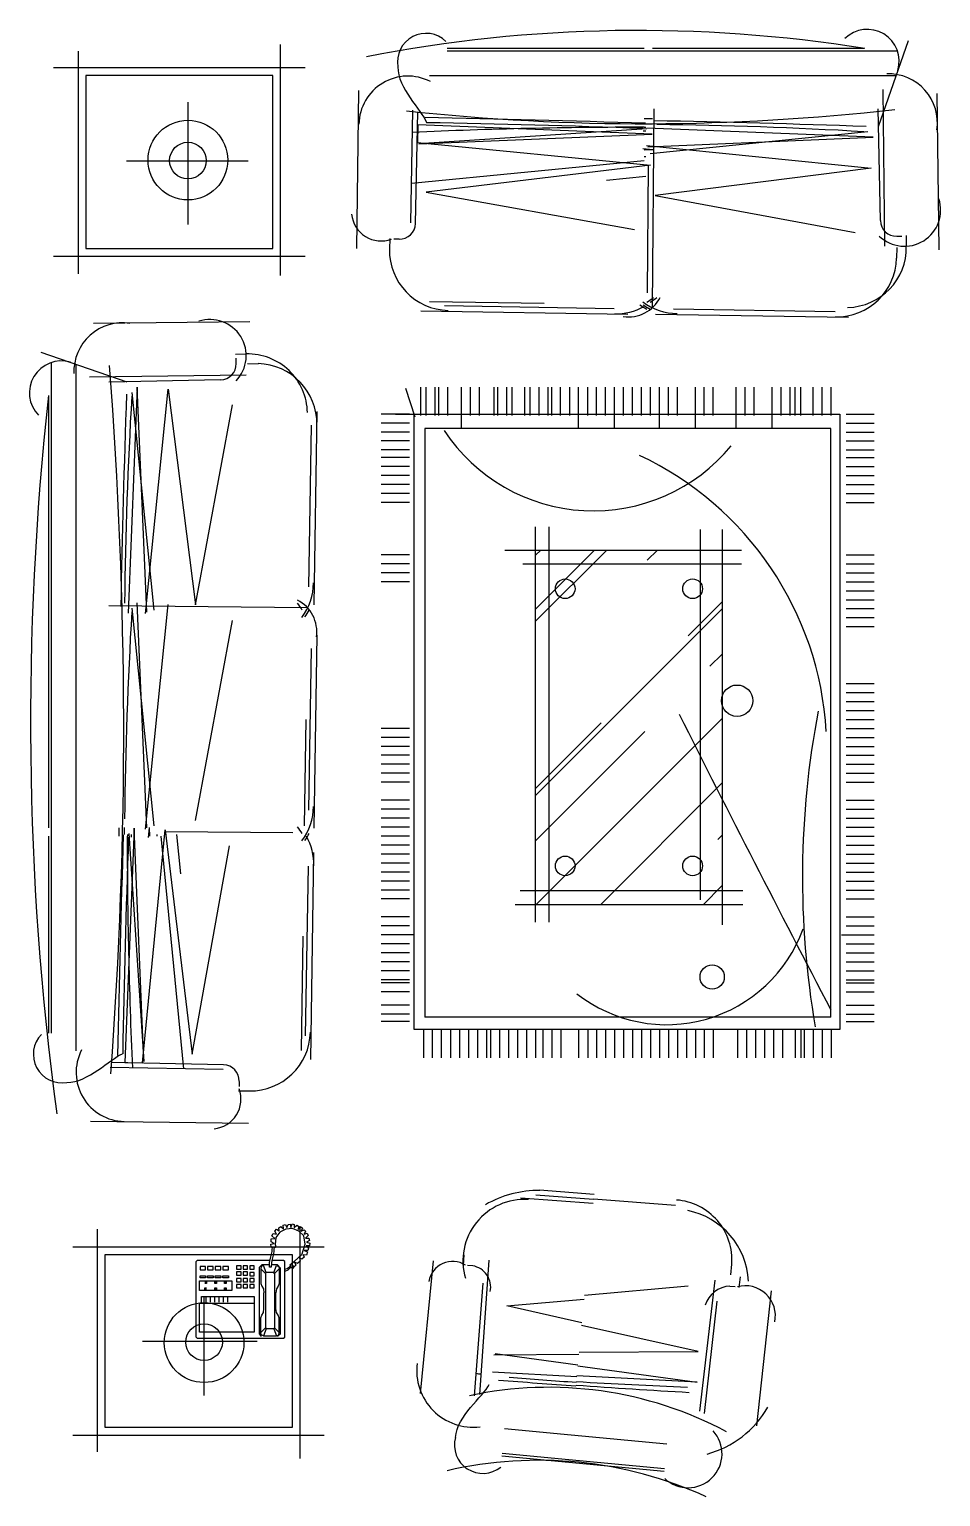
# Model space of a CAD drawing. Header units: millimetres. Extents: x 356 to 23963, y 1202 to 21076.
# Drawn here: x 16585 to 18968, y 17014 to 20850 of the extents above; entities that cross this region are included whole.
import ezdxf

# ---------------------------------------------------------------- set-up
doc = ezdxf.new("R2010")
doc.units = ezdxf.units.MM

msp = doc.modelspace()

# ---------------------------------------------------------------- hatches: boundary and pattern name
h = msp.add_hatch()
h.set_pattern_fill('AR-RROOF', color=0, scale=12.672, angle=765, style=0)
h.set_pattern_definition([(45, (-40653.75, 3528.38), (273.1147, 728.306), [4828.032, -643.738, 1609.344, -321.869]), (45, (-40464.85, 3944.9), (-530.2978, 75.1066), [965.606, -106.217, 1931.213, -241.402]), (45, (-40733.4, 3835.64), (1031.0081, 1335.9862), [2574.9504, -450.616, 1287.475, -321.869])])
h.paths.add_polyline_path([(18396.7, 19489.2), (17908.7, 19489.2), (17908.7, 18561.9), (18396.7, 18561.9)])

# ---------------------------------------------------------------- linework, layer by layer
at = {"color": 0}
for p, q in [((16713.3, 20792.9), (16713.3, 20210.9)), ((17242.2, 20206.5), (17242.2, 20810.6)), ((18192.4, 20800.3), (17677.2, 20800.3)), ((18855.1, 20793.1), (17677.2, 20793.1)), ((18766.5, 20800.3), (18214.8, 20800.3)), ((18882.5, 20820.2), (18804.6, 20595.3)), ((17306.2, 20749.7), (16648.3, 20749.7)), ((16733.3, 20729.7), (16733.3, 20277.4)), ((17222.2, 20729.7), (16733.3, 20729.7)), ((17222.2, 20277.4), (17222.2, 20729.7)), ((18850.8, 20728.5), (17631.2, 20728.5)), ((17441.6, 20277.1), (17446.8, 20690.6)), ((18822.1, 20283.3), (18817.1, 20693.1)), ((18957.8, 20682.3), (18963, 20273.6)), ((16999.9, 20660.4), (16999.9, 20340.3)), ((17582.5, 20344.1), (17587.6, 20639.4)), ((18214, 20122.9), (18218.8, 20642.7)), ((18810.1, 20350.7), (18804, 20642.7)), ((17594.6, 20342.8), (17600.6, 20634.9)), ((17601, 20600.5), (17600.2, 20554.8)), ((18213.7, 20576.3), (17601, 20600.5)), ((18214.8, 20616), (18192.4, 20616)), ((18199.9, 20590.6), (17603.7, 20551.2)), ((17603.7, 20551.2), (18213.7, 20576.3)), ((18197, 20584.2), (18190.1, 20584.5)), ((18791, 20568.1), (18199.9, 20592.3)), ((18202.5, 20543), (18791, 20568.1)), ((18777.1, 20582.4), (18208.1, 20525.3)), ((17600.2, 20554.8), (18208.8, 20495.5)), ((18189.3, 20538.8), (18215.3, 20536.1)), ((18192.8, 20535.2), (18215.3, 20536.1)), ((18199.1, 20546.6), (18786.1, 20487.3)), ((17157, 20505.9), (16839.3, 20505.9)), ((18192.4, 20506.4), (17584.3, 20447.5)), ((18208.8, 20495.5), (17622.6, 20424.3)), ((18197, 20517.3), (18192.4, 20516.9)), ((18201.1, 20161.4), (18204, 20494)), ((18786.1, 20487.3), (18221.5, 20416.1)), ((18197, 20465.7), (18094, 20455.4)), ((17622.6, 20424.3), (18167.2, 20327.4)), ((18221.5, 20416.1), (18744.5, 20319.2)), ((17527.3, 20303.4), (17526.7, 20275.5)), ((17551.7, 20301.7), (17538.1, 20302)), ((18852.9, 20309.5), (18866.5, 20309.8)), ((18877.3, 20311.2), (18877.9, 20283.3)), ((16648.3, 20257.4), (17306.2, 20257.4)), ((16733.3, 20277.4), (17222.2, 20277.4)), ((18852.8, 20280.2), (18852.3, 20252.2)), ((17631.8, 20139.3), (17931.5, 20134.5)), ((17608.4, 20114.1), (18149.8, 20106.2)), ((17670.4, 20128.1), (18114.4, 20120.8)), ((18222.3, 20105.8), (18727.1, 20098)), ((18269.2, 20119.9), (18691.6, 20112.6)), ((16753.4, 20081.9), (17162.1, 20087)), ((16615.5, 20006.6), (16840.4, 19928.6)), ((17124.4, 20001.4), (17152.4, 20001.9)), ((17126.2, 19977), (17125.9, 19990.5)), ((16642.6, 19979.1), (16642.6, 18225.8)), ((16707.2, 19974.8), (16707.2, 18179.7)), ((17155.5, 19976.9), (17183.5, 19976.3)), ((17152.4, 19946.1), (16742.6, 19941.1)), ((17085, 19934.1), (16793, 19928.1)), ((16867.6, 19915), (16843.4, 19323.9)), ((16892.7, 19326.6), (16867.6, 19915)), ((16889.1, 19323.1), (16948.4, 19910.1)), ((16948.4, 19910.1), (17019.6, 19345.5)), ((17594.1, 19836.8), (17569.3, 19911.1)), ((17608.8, 19840.8), (17608.8, 19914.7)), ((17622.6, 19840.8), (17622.6, 19914.7)), ((17646.1, 19840.8), (17646.1, 19914.7)), ((17655.8, 19840.8), (17655.8, 19914.7)), ((17679.2, 19840.8), (17679.2, 19914.7)), ((17714.9, 19807), (17714.9, 19914.7)), ((17738.4, 19840.8), (17738.4, 19914.7)), ((17761.9, 19840.8), (17761.9, 19914.7)), ((17800.8, 19840.8), (17800.8, 19914.7)), ((17810.5, 19840.8), (17810.5, 19914.7)), ((17834, 19840.8), (17834, 19914.7)), ((17847.8, 19840.8), (17847.8, 19914.7)), ((17880.9, 19840.8), (17880.9, 19914.7)), ((17894.7, 19840.8), (17894.7, 19914.7)), ((17918.2, 19840.8), (17918.2, 19914.7)), ((17941.7, 19840.8), (17941.7, 19914.7)), ((17951.3, 19840.8), (17951.3, 19914.7)), ((17974.3, 19840.8), (17974.3, 19914.7)), ((17998.3, 19840.8), (17998.3, 19914.7)), ((18021.3, 19807), (18021.3, 19914.7)), ((18045.2, 19840.8), (18045.2, 19914.7)), ((18068.2, 19840.8), (18068.2, 19914.7)), ((18091.7, 19840.8), (18091.7, 19914.7)), ((18115.2, 19807), (18115.2, 19914.7)), ((18138.6, 19840.8), (18138.6, 19914.7)), ((18162.1, 19840.8), (18162.1, 19914.7)), ((18185.6, 19840.8), (18185.6, 19914.7)), ((18209.1, 19840.8), (18209.1, 19914.7)), ((18232.5, 19807), (18232.5, 19914.7)), ((18256, 19840.8), (18256, 19914.7)), ((18279.5, 19840.8), (18279.5, 19914.7)), ((18326.4, 19807), (18326.4, 19914.7)), ((18349.9, 19840.8), (18349.9, 19914.7)), ((18373.4, 19840.8), (18373.4, 19914.7)), ((18433.3, 19807), (18433.3, 19914.7)), ((18456.8, 19840.8), (18456.8, 19914.7)), ((18480.3, 19840.8), (18480.3, 19914.7)), ((18527.2, 19807), (18527.2, 19914.7)), ((18550.7, 19840.8), (18550.7, 19914.7)), ((18574.2, 19840.8), (18574.2, 19914.7)), ((18587.4, 19840.8), (18587.4, 19914.7)), ((18601.9, 19840.8), (18601.9, 19914.7)), ((18634.3, 19840.8), (18634.3, 19914.7)), ((18657.8, 19840.8), (18657.8, 19914.7)), ((18681.3, 19840.8), (18681.3, 19914.7)), ((16635.4, 19890.5), (16635.4, 18763.3)), ((16853.3, 19901.2), (16910.4, 19332.1)), ((17019.6, 19345.5), (17116.5, 19868.5)), ((17329.9, 19346.3), (17337.7, 19851.1)), ((17579.4, 19844.6), (17505.5, 19844.6)), ((17542.5, 19844.6), (18704, 19844.5)), ((17591.5, 18235.5), (17591.5, 19844.5)), ((18704, 19844.5), (18704, 18235.5)), ((18720.4, 19844.6), (18794.3, 19844.6)), ((17315.8, 19393.3), (17323.1, 19815.7)), ((17579.4, 19821.1), (17505.5, 19821.1)), ((17579.4, 19797.7), (17505.5, 19797.7)), ((17619, 19807), (17619, 18268.4)), ((18680.8, 19807), (17619, 19807)), ((18680.8, 18268.4), (18680.8, 19807)), ((18720.4, 19821.1), (18794.3, 19821.1)), ((18720.4, 19797.7), (18794.3, 19797.7)), ((17579.4, 19774.2), (17505.5, 19774.2)), ((18720.4, 19774.2), (18794.3, 19774.2)), ((17579.4, 19750.7), (17505.5, 19750.7)), ((17579.4, 19730.7), (17505.5, 19730.7)), ((18720.4, 19750.7), (18794.3, 19750.7)), ((18720.4, 19730.7), (18794.3, 19730.7)), ((17579.4, 19707.3), (17505.5, 19707.3)), ((17579.4, 19683.8), (17505.5, 19683.8)), ((18720.4, 19707.3), (18794.3, 19707.3)), ((18720.4, 19683.8), (18794.3, 19683.8)), ((17579.4, 19660.3), (17505.5, 19660.3)), ((18720.4, 19660.3), (18794.3, 19660.3)), ((17579.4, 19636.8), (17505.5, 19636.8)), ((17579.4, 19613.4), (17505.5, 19613.4)), ((18720.4, 19636.8), (18794.3, 19636.8)), ((18720.4, 19613.4), (18794.3, 19613.4)), ((17908.7, 18516.3), (17908.7, 19549.9)), ((17944.7, 18516.3), (17944.7, 19549.9)), ((18339, 19542.7), (18339, 18574.3)), ((18396.7, 19542.7), (18396.7, 18509.1)), ((17828.6, 19489.2), (18447.5, 19489.2)), ((17579.4, 19476.8), (17505.5, 19476.8)), ((17579.4, 19453.3), (17505.5, 19453.3)), ((17875.5, 19453.2), (18447.5, 19453.2)), ((18720.4, 19476.8), (18794.3, 19476.8)), ((18720.4, 19453.3), (18794.3, 19453.3)), ((17579.4, 19429.8), (17505.5, 19429.8)), ((18720.4, 19429.8), (18794.3, 19429.8)), ((17579.4, 19406.4), (17505.5, 19406.4)), ((18720.4, 19406.4), (18794.3, 19406.4)), ((18720.4, 19382.9), (18794.3, 19382.9)), ((17312.8, 19338), (16793, 19342.9)), ((16853.3, 19337.4), (16910.4, 18768.4)), ((16892.7, 18762.8), (16867.6, 19351.3)), ((16889.1, 18759.4), (16948.4, 19346.4)), ((18720.4, 19359.4), (18794.3, 19359.4)), ((18720.4, 19335.9), (18794.3, 19335.9)), ((17019.6, 18781.8), (17116.5, 19304.7)), ((18720.4, 19312.5), (18794.3, 19312.5)), ((17329.9, 18762.1), (17337.7, 19266.9)), ((18720.4, 19289), (18794.3, 19289)), ((17315.8, 18809), (17323.1, 19231.4)), ((18720.4, 19140.3), (18794.3, 19140.3)), ((18720.4, 19116.8), (18794.3, 19116.8)), ((18720.4, 19093.3), (18794.3, 19093.3)), ((18720.4, 19069.8), (18794.3, 19069.8)), ((17304.6, 18768.1), (17309.4, 19046.2)), ((18720.4, 19046.4), (18794.3, 19046.4)), ((17579.4, 19022.9), (17505.5, 19022.9)), ((17579.4, 18999.4), (17505.5, 18999.4)), ((18720.4, 19022.9), (18794.3, 19022.9)), ((18720.4, 18999.4), (18794.3, 18999.4)), ((17579.4, 18975.9), (17505.5, 18975.9)), ((17579.4, 18952.5), (17505.5, 18952.5)), ((18720.4, 18975.9), (18794.3, 18975.9)), ((18720.4, 18952.5), (18794.3, 18952.5)), ((17579.4, 18929), (17505.5, 18929)), ((18720.4, 18929), (18794.3, 18929)), ((17579.4, 18905.5), (17505.5, 18905.5)), ((17579.4, 18882), (17505.5, 18882)), ((18720.4, 18905.5), (18794.3, 18905.5)), ((18720.4, 18882), (18794.3, 18882)), ((17579.4, 18835.1), (17505.5, 18835.1)), ((18720.4, 18835.1), (18794.3, 18835.1)), ((17579.4, 18811.6), (17505.5, 18811.6)), ((18720.4, 18811.6), (18794.3, 18811.6)), ((16819.7, 18763.3), (16819.7, 18740.9)), ((16859.4, 18762.3), (16835.2, 18149.5)), ((16884.5, 18152.2), (16859.4, 18762.3)), ((16896.9, 18737.9), (16899.6, 18763.8)), ((16900.5, 18741.3), (16899.6, 18763.8)), ((17579.4, 18788.1), (17505.5, 18788.1)), ((17579.4, 18764.7), (17505.5, 18764.7)), ((18720.4, 18788.1), (18794.3, 18788.1)), ((18720.4, 18764.7), (18794.3, 18764.7)), ((16635.4, 18740.9), (16635.4, 18225.8)), ((16845.1, 18748.4), (16884.5, 18152.2)), ((16851.5, 18745.5), (16851.2, 18738.7)), ((16880.9, 18148.7), (16940.2, 18757.4)), ((16918.3, 18745.5), (16918.8, 18740.9)), ((16929.3, 18740.9), (16988.1, 18132.8)), ((16940.2, 18757.4), (17011.4, 18171.1)), ((17274.3, 18749.6), (16941.7, 18752.6)), ((16970, 18745.5), (16980.3, 18642.5)), ((17579.4, 18741.2), (17505.5, 18741.2)), ((18720.4, 18741.2), (18794.3, 18741.2)), ((17011.4, 18171.1), (17108.3, 18715.8)), ((17321.6, 18156.9), (17329.4, 18698.4)), ((17579.4, 18717.7), (17505.5, 18717.7)), ((17579.4, 18694.2), (17505.5, 18694.2)), ((18720.4, 18717.7), (18794.3, 18717.7)), ((18720.4, 18694.2), (18794.3, 18694.2)), ((17307.6, 18218.9), (17314.8, 18662.9)), ((17579.4, 18670.8), (17505.5, 18670.8)), ((17579.4, 18647.3), (17505.5, 18647.3)), ((18720.4, 18670.8), (18794.3, 18670.8)), ((18720.4, 18647.3), (18794.3, 18647.3)), ((17579.4, 18623.8), (17505.5, 18623.8)), ((18720.4, 18623.8), (18794.3, 18623.8)), ((17579.4, 18600.3), (17505.5, 18600.3)), ((17579.4, 18576.9), (17505.5, 18576.9)), ((18450.8, 18597.9), (17868.3, 18597.9)), ((18720.4, 18600.3), (18794.3, 18600.3)), ((18720.4, 18576.9), (18794.3, 18576.9)), ((17579.4, 18529.9), (17505.5, 18529.9)), ((18450.8, 18561.9), (17855.5, 18561.9)), ((18720.4, 18529.9), (18794.3, 18529.9)), ((17579.4, 18506.4), (17505.5, 18506.4)), ((18720.4, 18506.4), (18794.3, 18506.4)), ((17296.4, 18180.4), (17301.2, 18480.1)), ((17591.5, 18483), (17505.5, 18483)), ((17579.4, 18459.5), (17505.5, 18459.5)), ((18708.3, 18483), (18794.3, 18483)), ((18720.4, 18459.5), (18794.3, 18459.5)), ((17579.4, 18436), (17505.5, 18436)), ((17579.4, 18412.5), (17505.5, 18412.5)), ((18720.4, 18436), (18794.3, 18436)), ((18720.4, 18412.5), (18794.3, 18412.5)), ((17579.4, 18389.1), (17505.5, 18389.1)), ((18720.4, 18389.1), (18794.3, 18389.1)), ((17579.4, 18365.6), (17505.5, 18365.6)), ((17579.4, 18357.8), (17505.5, 18357.8)), ((18720.4, 18365.6), (18794.3, 18365.6)), ((18720.4, 18357.8), (18794.3, 18357.8)), ((17579.4, 18334.4), (17505.5, 18334.4)), ((17579.4, 18299.2), (17505.5, 18299.2)), ((18720.4, 18334.4), (18794.3, 18334.4)), ((18720.4, 18299.2), (18794.3, 18299.2)), ((17579.4, 18275.7), (17505.5, 18275.7)), ((18680.8, 18268.4), (17619, 18268.4)), ((18720.4, 18275.7), (18794.3, 18275.7)), ((17579.4, 18256.7), (17505.5, 18256.7)), ((18704, 18235.5), (17591.5, 18235.5)), ((17615.4, 18235.2), (17615.4, 18161.3)), ((17638.4, 18235.2), (17638.4, 18161.3)), ((17661.9, 18235.2), (17661.9, 18161.3)), ((17686.2, 18235.2), (17686.2, 18161.3)), ((17710.2, 18235.2), (17710.2, 18161.3)), ((17733.1, 18235.2), (17733.1, 18161.3)), ((17756.6, 18235.2), (17756.6, 18161.3)), ((17780.1, 18235.2), (17780.1, 18161.3)), ((17791.3, 18235.2), (17791.3, 18161.3)), ((17814.8, 18235.2), (17814.8, 18161.3)), ((17838.3, 18235.2), (17838.3, 18161.3)), ((17861.7, 18235.2), (17861.7, 18161.3)), ((17885.2, 18235.2), (17885.2, 18161.3)), ((17908.7, 18235.2), (17908.7, 18161.3)), ((17927.4, 18235.2), (17927.4, 18161.3)), ((17950.9, 18235.2), (17950.9, 18161.3)), ((17974.4, 18235.2), (17974.4, 18161.3)), ((18021.3, 18235.2), (18021.3, 18161.3)), ((18045.2, 18235.2), (18045.2, 18161.3)), ((18068.2, 18235.2), (18068.2, 18161.3)), ((18091.7, 18235.2), (18091.7, 18161.3)), ((18115.2, 18235.2), (18115.2, 18161.3)), ((18138.6, 18235.2), (18138.6, 18161.3)), ((18162.1, 18235.2), (18162.1, 18161.3)), ((18185.6, 18235.2), (18185.6, 18161.3)), ((18209.1, 18235.2), (18209.1, 18161.3)), ((18232.5, 18235.2), (18232.5, 18161.3)), ((18256, 18235.2), (18256, 18161.3)), ((18279.5, 18235.2), (18279.5, 18161.3)), ((18303, 18235.2), (18303, 18161.3)), ((18326.4, 18235.2), (18326.4, 18161.3)), ((18349.9, 18235.2), (18349.9, 18161.3)), ((18373.4, 18235.2), (18373.4, 18161.3)), ((18436.7, 18235.2), (18436.7, 18161.3)), ((18460.2, 18235.2), (18460.2, 18161.3)), ((18483.6, 18235.2), (18483.6, 18161.3)), ((18507.1, 18235.2), (18507.1, 18161.3)), ((18530.6, 18235.2), (18530.6, 18161.3)), ((18554.1, 18235.2), (18554.1, 18161.3)), ((18587.4, 18235.2), (18587.4, 18161.3)), ((18601.9, 18235.2), (18601.9, 18161.3)), ((18610.9, 18235.2), (18610.9, 18161.3)), ((18634.3, 18235.2), (18634.3, 18161.3)), ((18657.8, 18235.2), (18657.8, 18161.3)), ((18681.3, 18235.2), (18681.3, 18161.3)), ((18720.4, 18256.7), (18794.3, 18256.7)), ((17092.9, 18143.1), (16800.8, 18149.1)), ((16835.2, 18149.5), (16880.9, 18148.7)), ((17091.6, 18131), (16796.3, 18136.1)), ((17132.3, 18075.8), (17160.2, 18075.3)), ((17134, 18100.2), (17133.7, 18086.7)), ((17158.6, 17990.2), (16745.1, 17995.3)), ((17909.1, 17803.5), (18060.4, 17791.8)), ((17919.2, 17816.6), (18061.7, 17805.6)), ((17869.7, 17795.9), (18059.4, 17781.3)), ((18060.5, 17792.8), (18274.8, 17776.2)), ((17248.7, 17724.2), (17254.8, 17726)), ((17249.6, 17714.7), (17248.7, 17724.2)), ((17254.8, 17726), (17258.6, 17718.2)), ((17258.6, 17718.2), (17262, 17726)), ((17262, 17726), (17266.9, 17726.6)), ((17266.9, 17726.6), (17269, 17718.2)), ((17269, 17718.2), (17272.1, 17727.4)), ((17272.1, 17727.4), (17277.6, 17726)), ((17277.6, 17726), (17277.9, 17718.2)), ((17277.9, 17718.2), (17284.6, 17724)), ((17284.6, 17724), (17289.2, 17721.6)), ((16763.6, 17131.9), (16763.6, 17713.9)), ((17217.2, 17680.8), (17217.8, 17688.7)), ((17217.8, 17688.7), (17227, 17689.5)), ((17218.9, 17695.9), (17222.7, 17702.5)), ((17227, 17689.5), (17218.9, 17695.9)), ((17222.7, 17702.5), (17231.4, 17700.8)), ((17227.3, 17708.9), (17231.7, 17714.1)), ((17231.4, 17700.8), (17227.3, 17708.9)), ((17229.6, 17692.1), (17228.2, 17673.9)), ((17240.6, 17706), (17229.6, 17692.1)), ((17231.7, 17714.1), (17238.3, 17709.2)), ((17237.2, 17717), (17242.7, 17720.5)), ((17238.3, 17709.2), (17237.2, 17717)), ((17256, 17714.1), (17240.6, 17706)), ((17242.7, 17720.5), (17249.6, 17714.7)), ((17273.3, 17715.6), (17256, 17714.1)), ((17290.1, 17708.3), (17273.3, 17715.6)), ((17289.2, 17721.6), (17288.3, 17713)), ((17288.3, 17713), (17294.4, 17720.5)), ((17302.8, 17695.9), (17290.1, 17708.3)), ((17292.5, 17718.3), (17292.5, 17114.2)), ((17294.4, 17720.5), (17299, 17716.4)), ((17299, 17716.4), (17295.6, 17708.6)), ((17295.6, 17708.6), (17303.7, 17712.1)), ((17306.8, 17674.2), (17302.8, 17695.9)), ((17307.4, 17708.6), (17303.4, 17700.8)), ((17303.4, 17700.8), (17311.8, 17703.4)), ((17303.7, 17712.1), (17307.4, 17708.6)), ((17314.1, 17697.6), (17307.1, 17689.8)), ((17307.1, 17689.8), (17316.1, 17690.1)), ((17317.3, 17684.3), (17309.7, 17680)), ((17311.8, 17703.4), (17314.1, 17697.6)), ((17316.1, 17690.1), (17317.3, 17684.3)), ((16698.6, 17667.4), (17356.5, 17667.4)), ((16783.6, 17647.4), (17272.5, 17647.4)), ((16783.6, 17195.1), (16783.6, 17647.4)), ((17216.6, 17641.5), (17220.1, 17655.1)), ((17216.9, 17674.5), (17225.3, 17675.9)), ((17217.5, 17667.5), (17216.9, 17674.5)), ((17225.3, 17675.9), (17217.2, 17680.8)), ((17220.7, 17664.4), (17217.5, 17667.5)), ((17219.8, 17662.6), (17220.7, 17664.4)), ((17220.1, 17655.1), (17219.8, 17662.6)), ((17223.6, 17649), (17220.1, 17635.4)), ((17224.4, 17656), (17223.6, 17649)), ((17229.4, 17667.2), (17224.2, 17663.5)), ((17224.2, 17663.5), (17224.4, 17656)), ((17228.2, 17673.9), (17229.4, 17667.2)), ((17272.5, 17647.4), (17272.5, 17195.1)), ((17278.2, 17630.4), (17297, 17646.5)), ((17297.3, 17647), (17306.8, 17674.2)), ((17301.3, 17647), (17303.6, 17640.7)), ((17310, 17646.1), (17301.4, 17647)), ((17304.2, 17658), (17312.6, 17654.8)), ((17313.5, 17657.7), (17304.2, 17658)), ((17309.4, 17670.1), (17315.5, 17664.4)), ((17317.3, 17670.1), (17309.4, 17670.1)), ((17309.7, 17680), (17318.7, 17677.4)), ((17312.6, 17654.8), (17310, 17646.1)), ((17315.5, 17664.4), (17313.5, 17657.7)), ((17318.7, 17677.4), (17317.3, 17670.1)), ((17720.1, 17618.6), (17722.1, 17646.5)), ((17021.5, 17629), (17024.4, 17631.9)), ((17021.5, 17431.8), (17021.5, 17629)), ((17214.3, 17631.9), (17024.4, 17631.9)), ((17045.8, 17616.1), (17031.5, 17616.1)), ((17031.5, 17616.1), (17031.5, 17607.6)), ((17031.5, 17607.6), (17045.8, 17607.6)), ((17045.8, 17607.6), (17045.8, 17616.1)), ((17065.8, 17616.1), (17051.5, 17616.1)), ((17051.5, 17616.1), (17051.5, 17607.6)), ((17051.5, 17607.6), (17065.8, 17607.6)), ((17065.8, 17607.6), (17065.8, 17616.1)), ((17085.8, 17616.1), (17071.5, 17616.1)), ((17071.5, 17616.1), (17071.5, 17607.6)), ((17071.5, 17607.6), (17085.8, 17607.6)), ((17085.8, 17607.6), (17085.8, 17616.1)), ((17091.5, 17616.1), (17091.5, 17607.6)), ((17105.8, 17616.1), (17091.5, 17616.1)), ((17091.5, 17607.6), (17105.8, 17607.6)), ((17105.8, 17607.6), (17105.8, 17616.1)), ((17127.2, 17617.6), (17127.2, 17609)), ((17138.7, 17617.6), (17127.2, 17617.6)), ((17127.2, 17609), (17138.7, 17609)), ((17138.7, 17609), (17138.7, 17617.6)), ((17144.4, 17617.6), (17144.4, 17609)), ((17155.8, 17617.6), (17144.4, 17617.6)), ((17144.4, 17609), (17155.8, 17609)), ((17155.8, 17609), (17155.8, 17617.6)), ((17173, 17617.6), (17161.5, 17617.6)), ((17161.5, 17617.6), (17161.5, 17609)), ((17161.5, 17609), (17173, 17609)), ((17173, 17609), (17173, 17617.6)), ((17193, 17620.4), (17185.8, 17613.3)), ((17185.8, 17613.3), (17185.8, 17440.4)), ((17191.5, 17616.1), (17190.1, 17610.4)), ((17190.1, 17610.4), (17190.1, 17571.8)), ((17190.1, 17610.4), (17203, 17597.6)), ((17197.2, 17619), (17191.5, 17616.1)), ((17213.1, 17620.4), (17193, 17620.4)), ((17204.4, 17600.4), (17197.2, 17619)), ((17213, 17614.7), (17213.2, 17627)), ((17217.3, 17614.7), (17213, 17614.7)), ((17213.2, 17627), (17216.6, 17641.5)), ((17218.1, 17626.2), (17217.3, 17614.7)), ((17234.4, 17620.4), (17217.7, 17620.4)), ((17220.1, 17635.4), (17218.1, 17626.2)), ((17250.1, 17631.9), (17219.3, 17631.9)), ((17224.4, 17600.4), (17231.5, 17619)), ((17238.7, 17610.4), (17225.8, 17597.6)), ((17231.5, 17619), (17237.3, 17616.1)), ((17241.5, 17611.9), (17234.4, 17620.4)), ((17237.3, 17616.1), (17238.7, 17610.4)), ((17238.7, 17610.4), (17238.7, 17571.8)), ((17241.5, 17440.4), (17241.5, 17611.9)), ((17253, 17629), (17250.1, 17631.9)), ((17253, 17431.8), (17253, 17629)), ((17253, 17609), (17259.3, 17610.7)), ((17259.3, 17610.7), (17265.1, 17615.3)), ((17265.6, 17610.5), (17261.5, 17606.5)), ((17265.1, 17615.3), (17266.6, 17617.3)), ((17268.6, 17613.3), (17265.6, 17610.5)), ((17266.6, 17620.1), (17278.2, 17630.4)), ((17269.6, 17617), (17266.6, 17620.1)), ((17266.6, 17617.3), (17269.6, 17617)), ((17273.9, 17611.3), (17268.6, 17613.3)), ((17276.4, 17613.8), (17273.9, 17611.3)), ((17274.4, 17618.1), (17276.4, 17613.8)), ((17277.9, 17615.3), (17274.4, 17618.1)), ((17281.7, 17619.3), (17277.9, 17615.3)), ((17278.7, 17627.6), (17281.7, 17619.3)), ((17286.5, 17623.6), (17278.7, 17627.6)), ((17293, 17629.9), (17286.5, 17623.6)), ((17291.5, 17639), (17293, 17629.9)), ((17298, 17634.9), (17291.5, 17639)), ((17303.6, 17640.7), (17298, 17634.9)), ((17608.2, 17284.4), (17642, 17630.9)), ((17744.5, 17618), (17731, 17619)), ((17786.8, 17632.4), (17761.9, 17281.7)), ((18419.6, 17594.2), (18421.6, 17622.1)), ((17030.1, 17579), (17114.4, 17579)), ((17030.1, 17553.3), (17030.1, 17579)), ((17031.5, 17586.1), (17031.5, 17591.8)), ((17031.5, 17591.8), (17045.8, 17591.8)), ((17045.8, 17586.1), (17031.5, 17586.1)), ((17044.4, 17576.1), (17048.7, 17576.1)), ((17048.7, 17571.8), (17044.4, 17571.8)), ((17045.8, 17591.8), (17045.8, 17586.1)), ((17048.7, 17576.1), (17048.7, 17571.8)), ((17051.5, 17586.1), (17051.5, 17591.8)), ((17051.5, 17591.8), (17065.8, 17591.8)), ((17065.8, 17586.1), (17051.5, 17586.1)), ((17065.8, 17591.8), (17065.8, 17586.1)), ((17070.1, 17571.8), (17070.1, 17576.1)), ((17070.1, 17576.1), (17074.4, 17576.1)), ((17074.4, 17571.8), (17070.1, 17571.8)), ((17071.5, 17586.1), (17071.5, 17591.8)), ((17071.5, 17591.8), (17085.8, 17591.8)), ((17085.8, 17586.1), (17071.5, 17586.1)), ((17074.4, 17576.1), (17074.4, 17571.8)), ((17085.8, 17591.8), (17085.8, 17586.1)), ((17091.5, 17591.8), (17105.8, 17591.8)), ((17091.5, 17586.1), (17091.5, 17591.8)), ((17105.8, 17586.1), (17091.5, 17586.1)), ((17095.8, 17571.8), (17095.8, 17576.1)), ((17095.8, 17576.1), (17100.1, 17576.1)), ((17100.1, 17571.8), (17095.8, 17571.8)), ((17100.1, 17576.1), (17100.1, 17571.8)), ((17105.8, 17591.8), (17105.8, 17586.1)), ((17114.4, 17579), (17114.4, 17553.3)), ((17138.7, 17601.9), (17127.2, 17601.9)), ((17127.2, 17601.9), (17127.2, 17593.3)), ((17127.2, 17593.3), (17138.7, 17593.3)), ((17127.2, 17584.7), (17127.2, 17576.1)), ((17138.7, 17584.7), (17127.2, 17584.7)), ((17127.2, 17576.1), (17138.7, 17576.1)), ((17127.2, 17569), (17127.2, 17560.4)), ((17138.7, 17569), (17127.2, 17569)), ((17138.7, 17593.3), (17138.7, 17601.9)), ((17138.7, 17576.1), (17138.7, 17584.7)), ((17138.7, 17560.4), (17138.7, 17569)), ((17155.8, 17601.9), (17144.4, 17601.9)), ((17144.4, 17601.9), (17144.4, 17593.3)), ((17144.4, 17593.3), (17155.8, 17593.3)), ((17144.4, 17584.7), (17144.4, 17576.1)), ((17155.8, 17584.7), (17144.4, 17584.7)), ((17144.4, 17576.1), (17155.8, 17576.1)), ((17155.8, 17569), (17144.4, 17569)), ((17144.4, 17569), (17144.4, 17560.4)), ((17155.8, 17593.3), (17155.8, 17601.9)), ((17155.8, 17576.1), (17155.8, 17584.7)), ((17155.8, 17560.4), (17155.8, 17569)), ((17173, 17600.4), (17161.5, 17600.4)), ((17161.5, 17600.4), (17161.5, 17591.8)), ((17161.5, 17591.8), (17173, 17591.8)), ((17161.5, 17584.7), (17161.5, 17576.1)), ((17173, 17584.7), (17161.5, 17584.7)), ((17161.5, 17576.1), (17173, 17576.1)), ((17173, 17569), (17161.5, 17569)), ((17161.5, 17569), (17161.5, 17560.4)), ((17173, 17591.8), (17173, 17600.4)), ((17173, 17576.1), (17173, 17584.7)), ((17173, 17560.4), (17173, 17569)), ((17190.1, 17571.8), (17193, 17564.7)), ((17203, 17597.6), (17204.4, 17600.4)), ((17203, 17597.6), (17203, 17456.1)), ((17224.4, 17600.4), (17204.4, 17600.4)), ((17225.8, 17597.6), (17224.4, 17600.4)), ((17225.8, 17597.6), (17225.8, 17456.1)), ((17238.7, 17571.8), (17235.8, 17564.7)), ((17261.5, 17606.5), (17253, 17603.3)), ((17771.2, 17572.9), (17748.5, 17278.4)), ((18377.2, 17580.5), (18336.9, 17237.9)), ((18441, 17561), (18444.2, 17588.8)), ((17114.4, 17553.3), (17030.1, 17553.3)), ((17035.8, 17537.6), (17173, 17537.6)), ((17035.8, 17523.3), (17035.8, 17537.6)), ((17042.1, 17278.6), (17042.1, 17535)), ((17044.4, 17560.4), (17048.7, 17560.4)), ((17044.4, 17556.1), (17044.4, 17560.4)), ((17048.7, 17556.1), (17044.4, 17556.1)), ((17047.2, 17523.3), (17047.2, 17537.6)), ((17058.7, 17523.3), (17058.7, 17537.6)), ((17070.1, 17556.1), (17070.1, 17560.4)), ((17070.1, 17560.4), (17074.4, 17560.4)), ((17074.4, 17556.1), (17070.1, 17556.1)), ((17070.1, 17523.3), (17070.1, 17537.6)), ((17074.4, 17560.4), (17074.4, 17556.1)), ((17081.5, 17523.3), (17081.5, 17537.6)), ((17093, 17523.3), (17093, 17537.6)), ((17095.8, 17556.1), (17095.8, 17560.4)), ((17095.8, 17560.4), (17100.1, 17560.4)), ((17100.1, 17556.1), (17095.8, 17556.1)), ((17100.1, 17560.4), (17100.1, 17556.1)), ((17104.4, 17523.3), (17104.4, 17537.6)), ((17127.2, 17560.4), (17138.7, 17560.4)), ((17144.4, 17560.4), (17155.8, 17560.4)), ((17161.5, 17560.4), (17173, 17560.4)), ((17173, 17537.6), (17173, 17444.7)), ((17193, 17564.7), (17197.2, 17557.6)), ((17197.2, 17557.6), (17198.7, 17547.6)), ((17198.7, 17506.1), (17198.7, 17547.6)), ((17231.5, 17557.6), (17230.1, 17547.6)), ((17230.1, 17506.1), (17230.1, 17547.6)), ((17235.8, 17564.7), (17231.5, 17557.6)), ((17833.8, 17513.1), (18035.7, 17531.1)), ((18036.7, 17541.4), (18308, 17565.6)), ((18416.9, 17565), (18430.4, 17563.5)), ((18524.9, 17552.7), (18486.3, 17200)), ((17030.1, 17520.4), (17173, 17520.4)), ((17030.1, 17444.7), (17030.1, 17520.4)), ((17193, 17489), (17197.2, 17496.1)), ((17197.2, 17496.1), (17198.7, 17506.1)), ((17231.5, 17496.1), (17230.1, 17506.1)), ((17235.8, 17489), (17231.5, 17496.1)), ((18029.9, 17469.3), (17833.8, 17513.1)), ((18382.2, 17525.7), (18349.4, 17232.2)), ((17190.1, 17481.8), (17193, 17489)), ((17190.1, 17443.3), (17190.1, 17481.8)), ((17190.1, 17443.3), (17203, 17456.1)), ((17204.4, 17453.3), (17197.2, 17434.7)), ((17203, 17456.1), (17204.4, 17453.3)), ((17224.4, 17453.3), (17204.4, 17453.3)), ((17225.8, 17456.1), (17224.4, 17453.3)), ((17224.4, 17453.3), (17231.5, 17434.7)), ((17238.7, 17443.3), (17225.8, 17456.1)), ((17238.7, 17481.8), (17235.8, 17489)), ((17238.7, 17443.3), (17238.7, 17481.8)), ((18333.6, 17394.3), (18029.2, 17462.3)), ((17180.7, 17419.8), (16881.5, 17419.8)), ((17024.4, 17429), (17021.5, 17431.8)), ((17024.4, 17429), (17250.1, 17429)), ((17173, 17444.7), (17030.1, 17444.7)), ((17185.8, 17440.4), (17191.5, 17433.3)), ((17191.5, 17437.5), (17190.1, 17443.3)), ((17197.2, 17434.7), (17191.5, 17437.5)), ((17197.2, 17434.7), (17231.5, 17434.7)), ((17231.5, 17434.7), (17237.3, 17437.5)), ((17234.4, 17433.3), (17241.5, 17440.4)), ((17237.3, 17437.5), (17238.7, 17443.3)), ((17250.1, 17429), (17253, 17431.8)), ((17799.2, 17385.3), (18022.1, 17386.7)), ((17803, 17388.5), (18019.5, 17358.7)), ((18022.6, 17392.3), (18333.6, 17394.3)), ((18016.6, 17327.9), (17795.7, 17339.7)), ((18019.2, 17356.3), (18330.9, 17313.4)), ((18330.9, 17313.4), (18016.8, 17330.2)), ((17272.5, 17195.1), (16783.6, 17195.1)), ((18002.2, 17175.5), (17827.3, 17192)), ((16698.6, 17175.1), (17356.5, 17175.1)), ((18251.8, 17151.9), (18002.2, 17175.5)), ((17995.4, 17104), (17820.6, 17120.5)), ((17996.1, 17111.1), (17821.2, 17127.7)), ((18245.7, 17087.6), (17996.1, 17111.1)), ((18245, 17080.4), (17995.4, 17104))]:
    msp.add_line(p, q, dxfattribs=at)
for centre, radius in [((16999.9, 20508.6), 104.2), ((16999.9, 20507.2), 48), ((17986.1, 19387.8), 25.7), ((18319.3, 19387.8), 25.7), ((18435.7, 19095.3), 41), ((17986.1, 18663.4), 25.7), ((18319.3, 18663.4), 25.7), ((18370.4, 18373.1), 31.7), ((17042.1, 17417.1), 104.2), ((17042.1, 17418.5), 48)]:
    msp.add_circle(centre, radius, dxfattribs=at)
for centre, radius, start, end in [((18177.7, 17131.9), 3715.5, 80.8375, 101.0343), ((17622, 20765.6), 74.3, 45.4253, 190.0141), ((18775.9, 20766.9), 83.4, 343.2627, 134.5529), ((17575.2, 20599.7), 128.4, 62.8729, 178.8145), ((18831.6, 20606.4), 127.6, 351.466, 92.1367), ((18192.6, 26360.5), 5756.8, 263.80092, 276.53286), ((16812.7, -21508.6), 42136, 88.11905, 88.90356), ((17147.8, -7264.9), 27875.3, 87.85763, 89.02164), ((18177.8, 8629.5), 11972.7, 89.82306, 89.90832), ((17441.8, -18415.4), 39034.5, 88.04573, 88.86082), ((18084.4, 8629.5), 11972.7, 86.73078, 89.3226), ((18178.7, 7718.6), 12875.8, 89.93913, 92.63593), ((18074.6, 8621.7), 11972.7, 89.41437, 89.43644), ((18873, 20378), 94.7, 226.0095, 18.1538), ((17505, 20374.9), 77.7, 185.6509, 290.5975), ((17552.6, 20343.7), 42, 268.8145, 358.8145), ((18852.1, 20351.5), 42, 181.1855, 271.1855), ((17683.5, 20272.3), 156.8, 178.8145, 268.8145), ((18721.2, 20280.1), 156.8, 271.1855, 1.1855), ((18695.5, 20255.5), 156.8, 268.8145, 358.8145), ((18151.9, 20191), 92.2, 261.24, 333.3044), ((18119.8, 20272.3), 156.8, 300.5047, 308.4083), ((18128.5, 20272.3), 156.8, 300.5047, 308.4083), ((18118.3, 20263.7), 156.8, 268.8145, 298.2038), ((18275, 20256.2), 156.8, 233.4863, 241.169), ((18282.3, 20264), 156.8, 233.4863, 268.8145), ((18283.7, 20256.2), 156.8, 233.4863, 241.169), ((16829.3, 19955.6), 127.6, 81.466, 182.1367), ((17057.7, 19997.1), 94.7, 316.0095, 108.1538), ((17155.6, 19845.2), 156.8, 1.1855, 91.1855), ((16668.7, 19900), 83.4, 73.2627, 224.5529), ((4734.6, 19021.3), 12097.4, 355.72478, 4.50529), ((17084.2, 19976.1), 42, 271.1855, 1.1855), ((17180.2, 19819.6), 156.8, 358.8145, 88.8145), ((24279.4, 19040.7), 7691.1, 173.63497, 187.66334), ((55851.1, 18565.8), 39034.5, 178.04573, 178.86082), ((28806.2, 19208.4), 11972.7, 176.73078, 179.3226), ((18059.9, 20058.7), 467.1, 213.379, 320.5196), ((17817.3, 18965), 852.8, 3.3421, 64.8137), ((17171.7, 19406.4), 156.8, 323.4863, 358.8145), ((17244.6, 19275.9), 92.2, 351.24, 63.3044), ((17163.4, 19252.6), 156.8, 30.5047, 38.4083), ((28806.2, 18644.6), 11972.7, 176.73078, 179.3226), ((17179.5, 19407.7), 156.8, 323.4863, 331.169), ((20919.3, 18633.8), 2312.9, 169.1762, 189.7328), ((66064.8, 43083.5), 53480.1, 206.69231, 207.62375), ((17171.7, 18822.1), 156.8, 323.4863, 358.8145), ((28806.2, 18726.4), 11972.7, 179.82306, 179.90832), ((17163.4, 18668.3), 156.8, 30.5047, 38.4083), ((58944.3, 17361.2), 42136, 178.11905, 178.90356), ((44700.6, 17696.4), 27875.3, 177.85763, 179.02164), ((29717.1, 18727.2), 12875.8, 179.93913, 182.63593), ((28814, 18623.2), 11972.7, 179.41437, 179.43644), ((17179.5, 18823.5), 156.8, 323.4863, 331.169), ((17172, 18666.8), 156.8, 358.8145, 28.2038), ((18251.1, 18628.3), 380, 231.9297, 340.0444), ((16670.1, 18170.6), 74.3, 135.4253, 280.0141), ((17163.4, 18232), 156.8, 268.8145, 358.8145), ((16836, 18123.7), 128.4, 152.8729, 268.8145), ((17092, 18101.1), 42, 358.8145, 88.8145), ((17060.8, 18053.5), 77.7, 275.6509, 20.5975), ((17919.1, 17528.7), 286.4, 89.8015, 119.5733), ((17879.9, 17630.5), 161.1, 86.425, 196.2943), ((18265.3, 17633.6), 156.8, 355.7904, 85.7904), ((18267.1, 17568.2), 198.2, 2.6986, 78.5415), ((17691.5, 17567.2), 62.2, 57.1955, 170.9855), ((17734.2, 17561.7), 57.2, 349.0294, 79.5961), ((18420.8, 17492.6), 72.5, 93.1193, 162.1076), ((18457.5, 17487.5), 78.2, 348.0101, 105.8155), ((17746, 17343.9), 148, 172.6515, 276.8051), ((17943.1, 16312.3), 988, 61.9398, 102.1113), ((19445.9, 29189.3), 11972.7, 261.87138, 261.93334), ((20708.6, 56245.8), 39034.5, 265.74411, 266.04222), ((18805.4, 29260.3), 11972.7, 265.37492, 266.21559), ((20653, 56251.1), 39034.5, 266.12411, 266.55919), ((18749.9, 29265.5), 11972.7, 266.48264, 267.87414), ((18289.8, 17377), 260, 285.0558, 330.339), ((18307.4, 17126.5), 88.8, 226.5919, 42.7489), ((17770.9, 17149.5), 74.3, 164.5908, 309.1796), ((17915.9, 16050.4), 1059.1, 65.5349, 103.0012)]:
    msp.add_arc(centre, radius, start, end, dxfattribs=at)
for points in [[(17548.8, 20752.7), (17547.8, 20695.5), (17610.4, 20641.3), (17623.8, 20606.4)], [(16683, 18097.4), (16740.1, 18096.4), (16794.3, 18158.9), (16829.3, 18172.3)], [(17699.2, 17169.3), (17703.6, 17226.3), (17771, 17274.4), (17787.7, 17307.9)]]:
    msp.add_open_spline(points, degree=3, dxfattribs=at)

doc.saveas('drawing.dxf')
